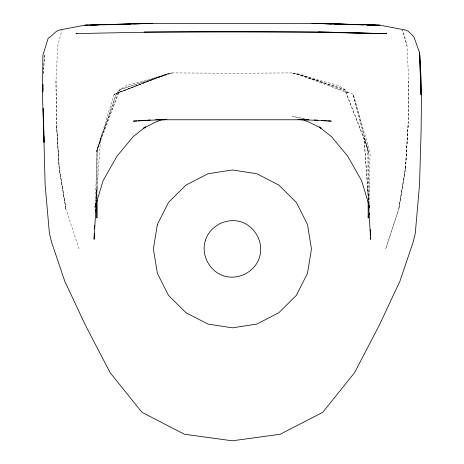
<?xml version="1.0" encoding="UTF-8"?>
<svg xmlns="http://www.w3.org/2000/svg" width="464" height="464" viewBox="0 0 464 464"><rect width="100%" height="100%" fill="white"/><g stroke="black" fill="none" stroke-linecap="round" stroke-linejoin="round"><path stroke-width="0.35" stroke-dasharray="2.32 1.74" d="M97.017 197.067L97.225 149.309L100.636 138.33L119.822 89.604L126.805 85.353L172.654 72.9L232.348 73.312L292.047 72.9L301.455 74.524L353.179 94.395L368.718 153.625L353.179 94.395L370.15 152.424L368.735 200.025M405.553 168.061L398.779 209.061L385.677 248.89L398.779 209.061L405.553 168.061L408.111 125.257L408.72 81.078L407.003 45.866L402.7 29.957L407.003 45.866M405.519 168.078L408.111 125.257L408.709 81.078M95.34 202.478L97.225 149.309L116.528 93.299L119.822 89.604L168.676 73.509L172.654 72.9L119.822 89.604L96.263 152.424L96.732 198.58M43.5 73.631L44.457 54.288L43.512 73.01M55.976 81.078L56.596 125.263L59.235 168.096L66.004 209.374L59.148 168.061L56.585 125.257L55.993 81.078L57.693 45.866L62.014 29.957M96.471 198.203L97.051 188.106L95.555 202.356M408.111 125.257L405.466 168.096L398.692 209.374M96.234 199.601L97.051 188.106M96.251 199.549L100.636 138.33M304.204 118.9L291.984 116.238L304.268 118.819M79.025 248.89L65.917 209.061L59.148 168.061L56.591 125.257M369.57 203.916L367.9 149.309L344.874 89.604L296.026 73.509L348.818 93.299L344.874 89.604L292.047 72.9L337.891 85.353L344.874 89.604L364.066 138.33L367.645 188.106L368.996 200.929M368.538 200.32L364.066 138.33L367.9 149.309L368.114 198.517M367.645 188.106L368.352 200.373M114.086 94.395L96.263 152.424L116.528 93.299L168.676 73.509L114.086 94.395L166.715 74.269L164.958 74.524L114.086 94.395"/><path stroke-width="0.7" d="M97.005 199.967L96.924 218.057L96.744 200.025M368.306 214.449L368.201 218.057L368.126 200.686M94.279 233.74L94.099 239.325L96.181 203.255M94.43 228.856L94.54 225.365M42.932 85.092L42.566 91.942M42.56 91.715L42.926 84.523M95.364 211.816L95.52 209.664M95.978 203.197L95.828 205.349L95.99 203.151M95.369 211.793L95.526 209.635M95.178 205.917L95.027 207.338L103.101 180.653L117.015 156.153L133.209 136.636L145.36 127.061M145.296 126.933L143.608 128.163L155.133 122.339L161.037 120.025L166.791 119.503M151.641 23.362L84.808 25.178L59.659 29.957C54.798 31.042 52.531 36.215 48.181 38.199L42.891 55.268L42.415 94.598L44.063 142.361L43.912 135.917M136.932 120.878L133.388 121.127L163.722 119.567L156.032 119.718M138.353 120.779L143.318 120.431M144.733 120.333L146.154 120.234M147.569 120.135L150.406 119.938M156.107 119.666L161.82 119.468M90.683 25.178L97.921 24.963M102.985 24.812L113.837 24.493M118.181 24.366L130.477 24.006M134.096 23.896L147.117 23.513M150.011 23.426L152.18 23.362M84.808 25.178L152.72 23.362M156.124 119.764L308.583 119.764M148.857 23.362L315.845 23.362M144.113 31.952L319.423 31.952L386.64 33.669L384.633 33.669C281.793 30.995 178.855 31.03 76.015 33.669L76.949 33.669M86.304 25.178L87.795 25.178M376.901 25.178L378.392 25.178M308.682 119.718L301.003 119.567L331.313 121.127L327.77 120.878M314.998 23.362L379.888 25.178L405.043 29.957L407.781 30.989L411.348 34.081L414.027 37.172L419.63 52.873L421.585 88.021L421.086 131.811L419.52 184.985L415.268 233.491L413.082 242.289L399.904 281.271L379.1 325.589L354.566 372.667L322.782 412.293L280.256 434.246L232.348 440.8L184.446 434.246L141.914 412.293L110.136 372.667L85.596 325.589L64.792 281.271L51.62 242.289L49.416 233.427L45.124 184.736L43.135 108.762M313.061 23.362L379.888 25.178M318.316 31.952L380.642 33.669M312.516 23.362L315.752 23.426M317.904 23.49L332.23 23.908M334.219 24.006L347.994 24.366M350.859 24.447L363.753 24.824M375.933 25.178L367.053 24.946L374.97 25.178M311.982 23.362L314.673 23.426M317.753 23.531L331.18 23.908M334.051 23.989L346.973 24.366M350.929 24.505L362.767 24.824M302.882 119.468L308.601 119.666M314.296 119.938L317.846 120.182M321.39 120.431L326.349 120.779M297.911 119.503L303.665 120.025L309.563 122.339L321.094 128.163L319.4 126.933M319.342 127.061L331.493 136.636L347.681 156.153L361.595 180.653L369.669 207.338L369.443 205.204M368.915 205.314L369.118 208.226M369.489 213.237L369.593 214.693M368.433 201.811L370.597 239.325L370.539 237.232M370.33 229.552L370.504 235.834M43.274 108.715L43.378 113.013M43.593 122.316L43.842 133.052M157.348 224.512L153.387 248.907L157.348 273.296L168.478 295.359L186.023 312.765L208 324.075L232.423 327.839L256.841 324.075L278.818 312.765L296.363 295.359L307.493 273.296L311.454 248.907L307.493 224.512L296.363 202.449L278.818 185.049L256.841 173.739L232.423 169.969L208 173.739L186.023 185.049L168.478 202.449L157.348 224.512M205.453 240.143C200.744 254.614 209.235 271.133 223.648 275.912C238.119 280.517 254.695 272.148 259.388 257.671C264.097 243.194 255.606 226.681 241.193 221.902C226.728 217.297 210.151 225.666 205.453 240.143M420.987 94.842L419.63 52.873L420.987 94.842M42.874 91.541L42.792 87.957L42.85 91.547"/></g></svg>
